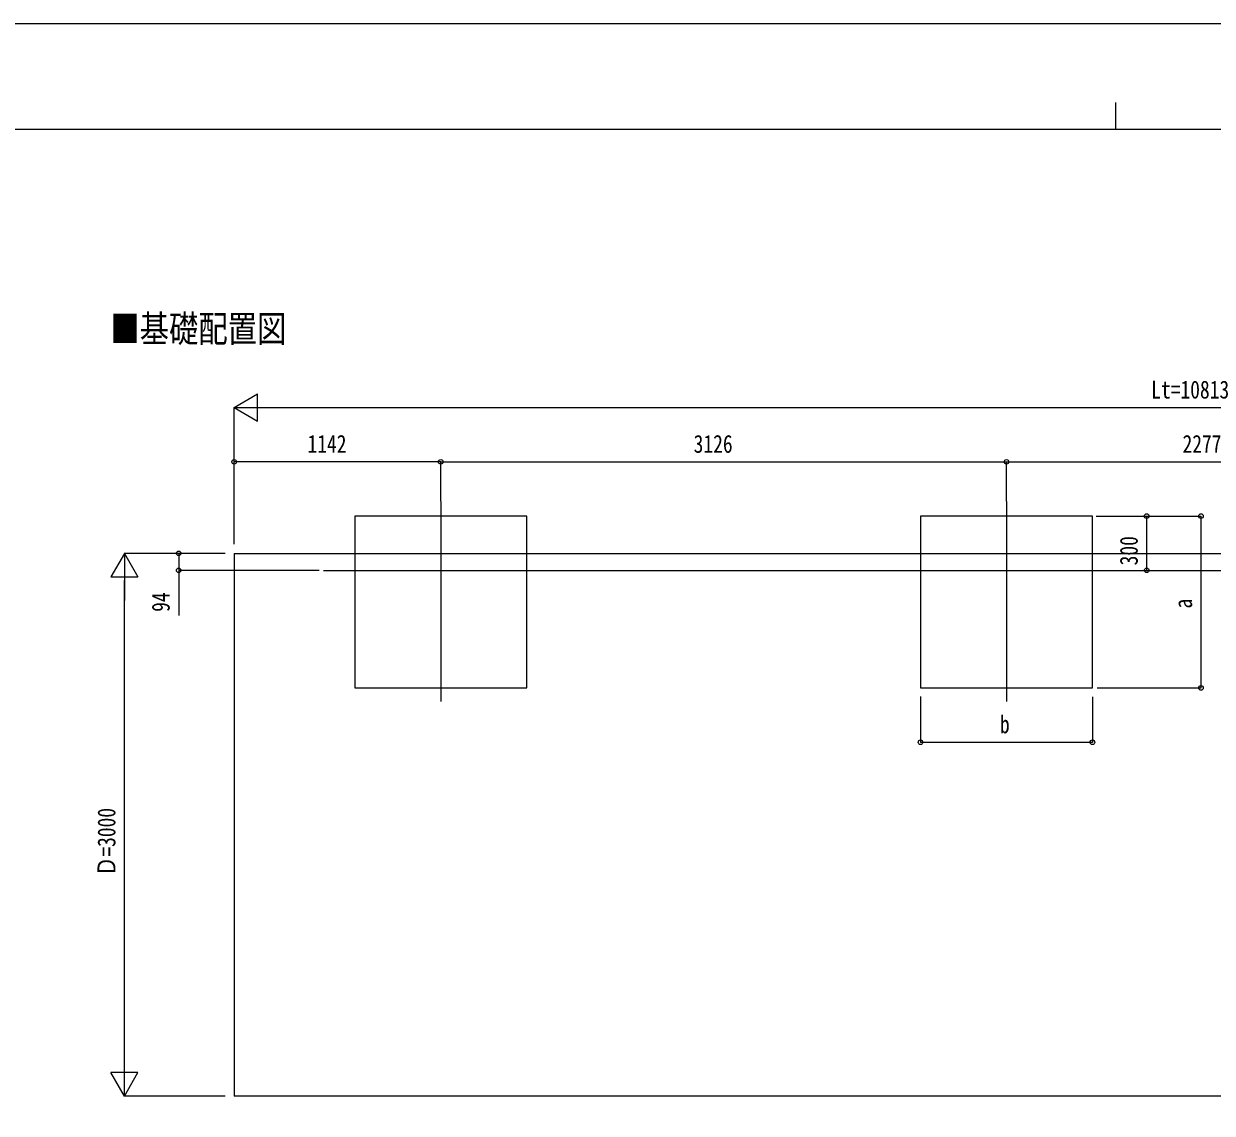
# Model space of a CAD drawing. Units: millimetres, scale not verified. Extents: x -12615 to 12615, y -8910 to 8910.
# Drawn here: x -6047 to 520, y 2888 to 8910 of the extents above; entities that cross this region are included whole.
import ezdxf
from ezdxf.enums import TextEntityAlignment as Align

# ---------------------------------------------------------------- set-up
doc = ezdxf.new("R2010")
doc.units = ezdxf.units.MM
doc.header["$LTSCALE"] = 50
for name, color, linetype in [('0-2_USER1', 3, 'Continuous'), ('0-4_YKK_12', 2, 'Continuous'), ('0-6_YKK_A1', 4, 'Continuous'), ('0-8_YKK_ZWAK', 7, 'Continuous')]:
    doc.layers.add(name, color=color, linetype=linetype)
doc.layers.add('0-7_YKK_D', color=6, linetype='Continuous', lineweight=18)
doc.styles.add('ＭＳ ゴシック', font='')
doc.styles.get('ＭＳ ゴシック').set_extended_font_data('MS Gothic')

msp = doc.modelspace()

# ---------------------------------------------------------------- linework, layer by layer
at = {"layer": '0-4_YKK_12'}
for p, q in [((-3742.94, 6270.26), (-3742.94, 5163.61)), ((-616.94, 6270.26), (-616.94, 5163.61)), ((-4391.6, 5889), (5361.48, 5889))]:
    msp.add_line(p, q, dxfattribs=at)
at = {"layer": '0-6_YKK_A1'}
for p, q in [((-4884.94, 5983), (5928.06, 5983)), ((-4884.94, 5983), (-4884.94, 2983)), ((5928.06, 2983), (-4884.94, 2983))]:
    msp.add_line(p, q, dxfattribs=at)
for points in [[(-4217.94, 5239), (-3267.94, 5239), (-3267.94, 6189), (-4217.94, 6189)], [(-1091.94, 5239), (-141.94, 5239), (-141.94, 6189), (-1091.94, 6189)]]:
    msp.add_lwpolyline(points, close=True, dxfattribs=at)
at = {"layer": '0-7_YKK_D', "color": 1}
for p, q in [((-4885.08, 6789), (-4755.18, 6864)), ((-4755.18, 6714), (-4755.18, 6864)), ((-4885.08, 6034), (-4885.08, 6790)), ((-4885.08, 6789), (-4755.18, 6714)), ((-4885.08, 6789), (-4625.27, 6789)), ((-4735.08, 6789), (5777.92, 6789)), ((-4884.94, 6034), (-4884.94, 6490)), ((-3742.94, 6489), (-4884.94, 6489)), ((-3742.94, 6271.26), (-3742.94, 6490)), ((-3742.94, 6271.26), (-3742.94, 6490)), ((-3742.94, 6489), (-616.94, 6489)), ((-616.94, 6271.26), (-616.94, 6490)), ((-616.94, 6271.26), (-616.94, 6490)), ((-616.94, 6489), (1660.06, 6489)), ((-121.07, 6189), (459.2, 6189)), ((-121.07, 6189), (159.2, 6189)), ((158.2, 5889), (158.2, 6189)), ((458.2, 5239), (458.2, 6189)), ((-5491.3, 5983), (-5566.3, 5853.1)), ((-4934.94, 5983), (-5492.3, 5983)), ((-5491.3, 5983), (-5416.3, 5853.1)), ((-5491.3, 5983), (-5491.3, 5723.19)), ((-4934.94, 5983), (-5192.3, 5983)), ((-5566.3, 5853.1), (-5416.3, 5853.1)), ((-4414.93, 5889), (-5192.3, 5889)), ((-5491.3, 3133), (-5491.3, 5833)), ((-1091.8, 5191.91), (-1091.8, 4938)), ((-141.8, 5189.98), (-141.8, 4938)), ((-115.98, 5239), (459.2, 5239)), ((-1091.8, 4939), (-141.8, 4939)), ((-5491.3, 2983), (-5491.3, 3242.81)), ((-5491.3, 2983), (-5566.3, 3112.9)), ((-5416.3, 3112.9), (-5566.3, 3112.9)), ((-5491.3, 2983), (-5416.3, 3112.9)), ((-4934.94, 2983), (-5492.3, 2983))]:
    msp.add_line(p, q, dxfattribs=at)
msp.add_lwpolyline([(-5191.3, 5983), (-5191.3, 5889), (-5191.3, 5639.6)], dxfattribs=at)
for centre in [(-4884.94, 6489), (-3742.94, 6489), (-3742.94, 6489), (-616.94, 6489), (-616.94, 6489), (158.2, 6189), (458.2, 6189), (-5191.3, 5983), (-5191.3, 5889), (158.2, 5889), (458.2, 5239), (-1091.8, 4939), (-141.8, 4939)]:
    msp.add_circle(centre, 12.75, dxfattribs=at)
at = {"layer": '0-8_YKK_ZWAK'}
for p, q in [((-14.94, 8475), (-14.94, 8325)), ((11685.06, 8325), (-11714.94, 8325))]:
    msp.add_line(p, q, dxfattribs=at)
msp.add_lwpolyline([(-12615, -8910), (12615, -8910), (12615, 8910), (-12615, 8910)], close=True, dxfattribs=at)

# ---------------------------------------------------------------- texts
at = {"layer": '0-2_USER1', "style": 'ＭＳ ゴシック', "width": 0.8}
msp.add_text('■基礎配置図', height=148.5, dxfattribs=at).set_placement((-5568.6, 7105.5), align=Align.BOTTOM_LEFT)
at = {"layer": '0-7_YKK_D', "color": 1, "style": 'ＭＳ ゴシック', "width": 0.8}
for s, p in [('Lt=10813', (183.02, 6809)), ('1142', (-4479.54, 6509)), ('3126', (-2345.54, 6509)), ('2277', (355.96, 6509)), ('b', (-652.8, 4959))]:
    msp.add_text(s, height=98.97, dxfattribs=at).set_placement(p, align=Align.BOTTOM_LEFT)
for s, p in [('300', (138.2, 5916.6)), ('94', (-5211.3, 5659.6)), ('a', (438.2, 5678)), ('Ｄ=3000', (-5511.3, 4198.6))]:
    msp.add_text(s, height=98.97, rotation=90, dxfattribs=at).set_placement(p, align=Align.BOTTOM_LEFT)

doc.saveas('drawing.dxf')
